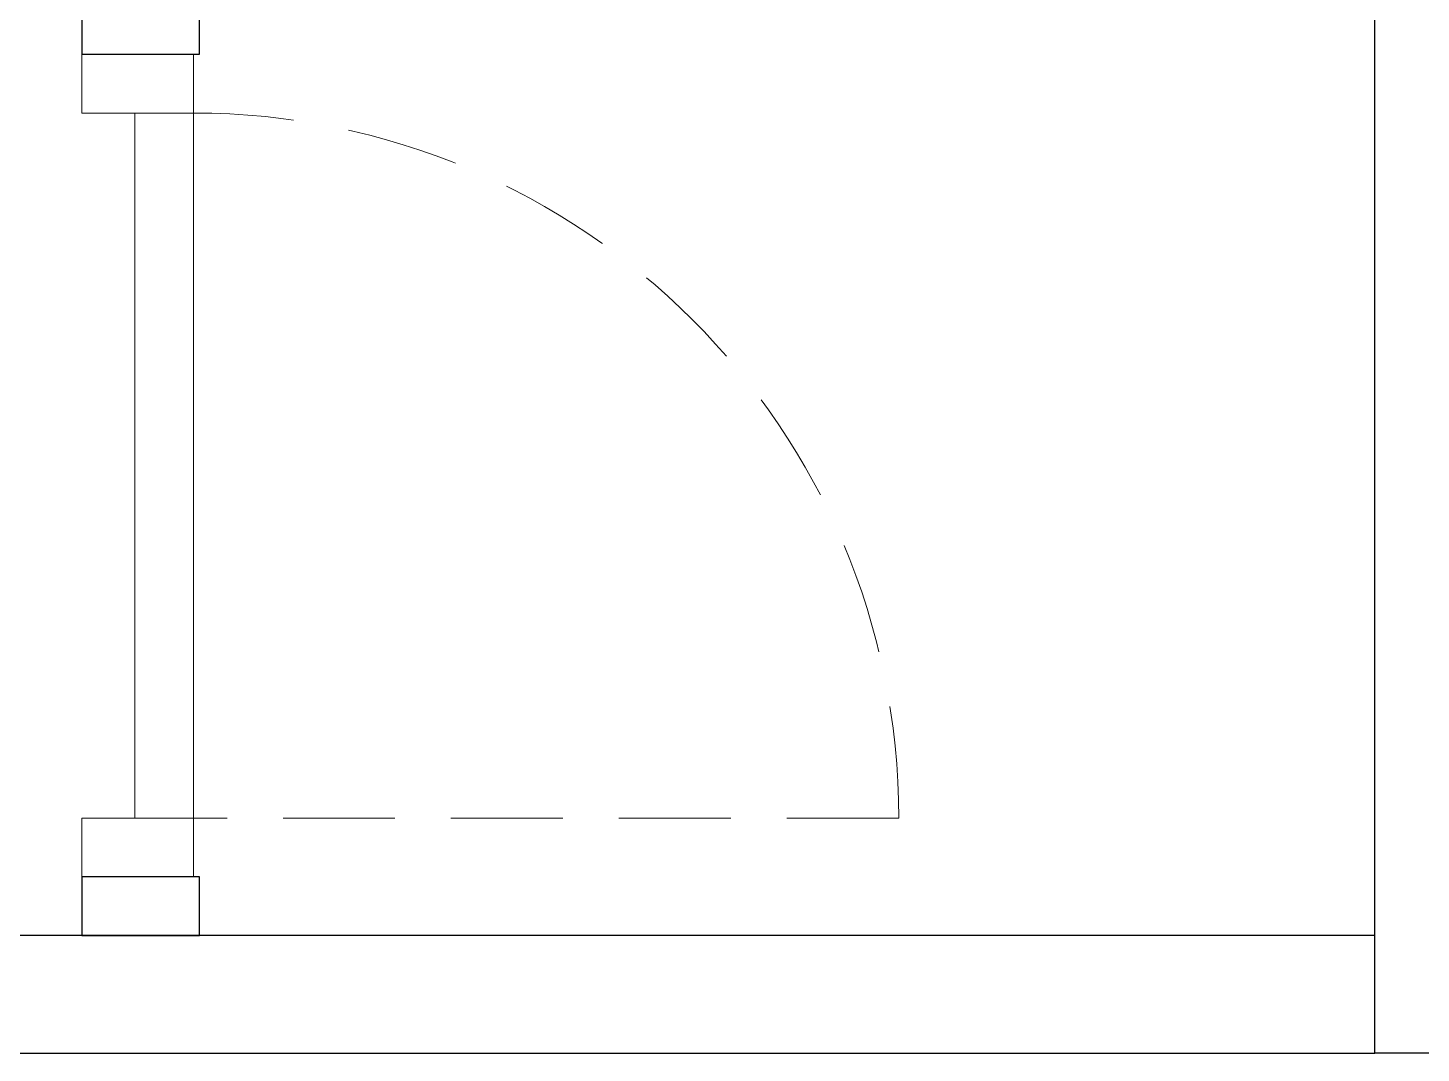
# Model space of a CAD drawing. Header units: millimetres. Extents: x 863 to 22635, y -482 to 12118.
# Drawn here: x 15822.9 to 15941.5, y 3895.6 to 3982.8 of the extents above; entities that cross this region are included whole.
import ezdxf

# ---------------------------------------------------------------- set-up
doc = ezdxf.new("R2010")
doc.units = ezdxf.units.MM
doc.linetypes.add('DASHED2', pattern=[9.525, 6.35, -3.175])
doc.layers.add('WALL_0G', color=151, linetype='Continuous')

msp = doc.modelspace()

# ---------------------------------------------------------------- linework, layer by layer
at = {"color": 251, "linetype": 'Continuous', "lineweight": 20, "ltscale": 1.5}
msp.add_line((15837.04, 3975.59, 0), (15837.04, 3915.59, 0), dxfattribs=at)
for points in [[(15827.54, 3980.59), (15837.04, 3980.59), (15837.04, 3975.59), (15827.54, 3975.59)], [(15827.54, 3910.59), (15837.04, 3910.59), (15837.04, 3915.59), (15827.54, 3915.59)]]:
    msp.add_lwpolyline(points, close=True, dxfattribs=at)
at = {"color": 251, "linetype": 'Continuous', "lineweight": 20, "ltscale": 1.5, "elevation": 0}
msp.add_lwpolyline([(15837.04, 3915.59), (15832.04, 3915.59), (15832.04, 3975.59), (15837.04, 3975.59)], dxfattribs=at)
at = {"color": 251, "linetype": 'DASHED2', "lineweight": 20, "ltscale": 1.5, "elevation": 0}
msp.add_lwpolyline([(15837.04, 3975.59, -0.414213), (15897.04, 3915.59), (15837.04, 3915.59)], format="xyb", dxfattribs=at)
at = {"layer": 'WALL_0G'}
msp.add_lwpolyline([(15964.04, 4071.66), (15964.04, 4071.66), (15964.04, 3895.59), (15937.54, 3895.59), (15937.54, 4071.66), (15937.54, 4071.66)], dxfattribs=at)
for points in [[(15827.54, 3980.59), (15837.54, 3980.59), (15837.54, 4055.59), (15827.54, 4055.59)], [(15827.54, 3905.59), (15837.54, 3905.59), (15837.54, 3910.59), (15827.54, 3910.59)], [(15937.54, 3895.59), (15937.54, 3905.59), (15610.63, 3905.59), (15610.63, 3895.59)]]:
    msp.add_lwpolyline(points, close=True, dxfattribs=at)

doc.saveas('drawing.dxf')
